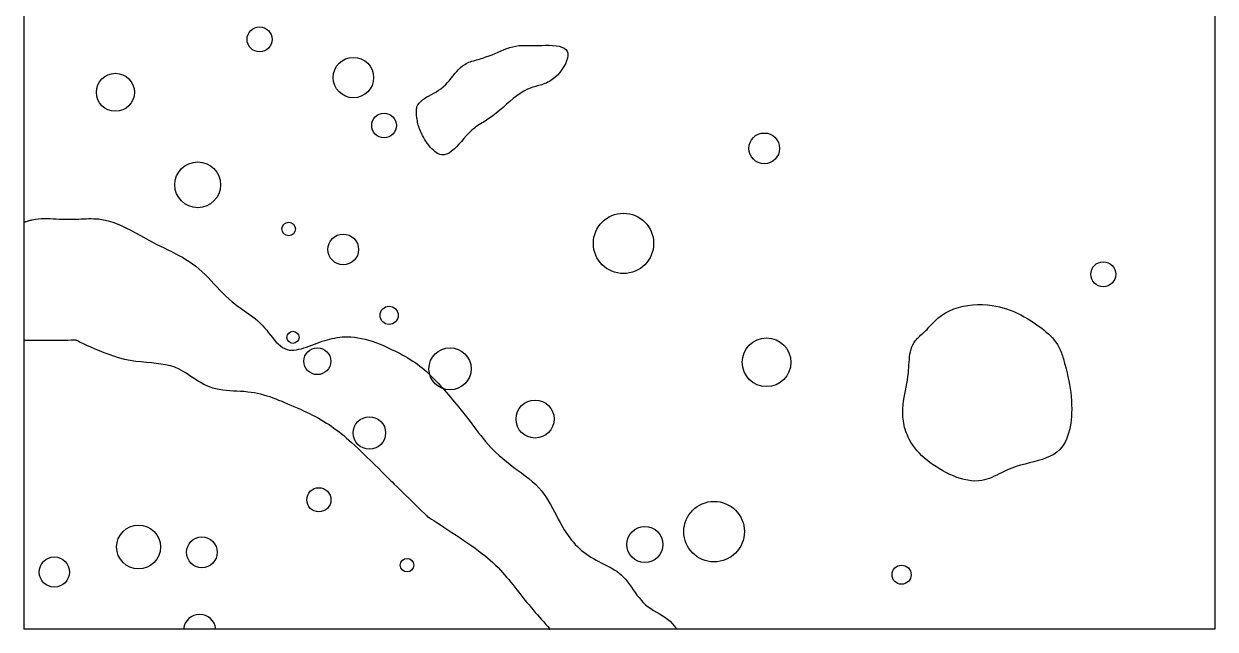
# Model space of a CAD drawing. Extents: x 6.07 to 7.05, y 9.51 to 10.54.
# Drawn here: x 6.066 to 7.049, y 9.514 to 10.014 of the extents above; entities that cross this region are included whole.
import ezdxf

# ---------------------------------------------------------------- set-up
doc = ezdxf.new("R2010")
doc.units = 0
doc.layers.add('LAYER1', color=7, linetype='CONTINUOUS')
doc.layers.add('LAYER12', color=5, linetype='CONTINUOUS')

msp = doc.modelspace()

# ---------------------------------------------------------------- linework, layer by layer
at = {"layer": 'LAYER1', "color": 7, "linetype": 'CONTINUOUS'}
for points in [[(6.3904, 9.9353), (6.3903, 9.9361), (6.3901, 9.937), (6.39, 9.9379), (6.3899, 9.9387), (6.3898, 9.9396), (6.3898, 9.9405), (6.3898, 9.9413), (6.3898, 9.9421), (6.3898, 9.943), (6.39, 9.9438), (6.3901, 9.9445), (6.3903, 9.9453), (6.3911, 9.947), (6.3921, 9.9485), (6.3934, 9.9499), (6.3949, 9.9512), (6.3966, 9.9524), (6.3984, 9.9536), (6.4003, 9.9546), (6.4023, 9.9557), (6.4043, 9.9568), (6.4063, 9.9579), (6.4082, 9.9591), (6.4101, 9.9604), (6.412, 9.962), (6.4138, 9.9637), (6.4155, 9.9655), (6.4171, 9.9673), (6.4186, 9.9692), (6.4201, 9.971), (6.4216, 9.9729), (6.4231, 9.9746), (6.4246, 9.9763), (6.4262, 9.9779), (6.4279, 9.9793), (6.4298, 9.9805), (6.4309, 9.9811), (6.432, 9.9817), (6.4332, 9.9822), (6.4344, 9.9826), (6.4356, 9.9831), (6.4369, 9.9834), (6.4381, 9.9838), (6.4394, 9.9842), (6.4407, 9.9845), (6.442, 9.9849), (6.4433, 9.9853), (6.4446, 9.9857), (6.4472, 9.9866), (6.4498, 9.9875), (6.4523, 9.9885), (6.4548, 9.9896), (6.4572, 9.9907), (6.4597, 9.9917), (6.4622, 9.9927), (6.4646, 9.9936), (6.467, 9.9944), (6.4695, 9.9951), (6.4719, 9.9956), (6.4744, 9.996), (6.4752, 9.996), (6.476, 9.9961), (6.4768, 9.9961), (6.4776, 9.9961), (6.4784, 9.9961), (6.4792, 9.9961), (6.48, 9.9961), (6.4808, 9.9961), (6.4817, 9.9961), (6.4826, 9.9961), (6.4835, 9.9961), (6.4844, 9.9961), (6.4872, 9.9961), (6.4902, 9.9962), (6.4933, 9.9962), (6.4964, 9.9963), (6.4994, 9.9963), (6.5023, 9.9961), (6.5051, 9.9959), (6.5076, 9.9955), (6.5098, 9.9948), (6.5117, 9.994), (6.5132, 9.9929), (6.5143, 9.9914), (6.5148, 9.9898), (6.5149, 9.9878), (6.5145, 9.9857), (6.5138, 9.9834), (6.5128, 9.981), (6.5115, 9.9786), (6.5099, 9.9762), (6.5082, 9.9739), (6.5062, 9.9717), (6.5041, 9.9697), (6.5019, 9.9679), (6.4996, 9.9664), (6.4984, 9.9657), (6.4971, 9.9651), (6.4959, 9.9646), (6.4946, 9.9641), (6.4934, 9.9637), (6.4921, 9.9633), (6.4909, 9.963), (6.4896, 9.9627), (6.4884, 9.9623), (6.4872, 9.962), (6.4859, 9.9616), (6.4847, 9.9612), (6.4816, 9.9599), (6.4785, 9.9584), (6.4755, 9.9565), (6.4726, 9.9544), (6.4697, 9.9522), (6.4669, 9.9499), (6.4642, 9.9475), (6.4614, 9.945), (6.4586, 9.9426), (6.4558, 9.9403), (6.453, 9.938), (6.4502, 9.936), (6.4489, 9.9352), (6.4477, 9.9344), (6.4465, 9.9336), (6.4452, 9.9328), (6.444, 9.9321), (6.4428, 9.9313), (6.4415, 9.9305), (6.4403, 9.9297), (6.439, 9.9288), (6.4378, 9.9279), (6.4366, 9.9269), (6.4353, 9.9258), (6.4332, 9.9238), (6.4311, 9.9216), (6.429, 9.9193), (6.427, 9.9169), (6.4249, 9.9146), (6.4229, 9.9124), (6.4209, 9.9104), (6.4189, 9.9087), (6.4168, 9.9072), (6.4148, 9.9062), (6.4127, 9.9057), (6.4107, 9.9057), (6.4093, 9.906), (6.4079, 9.9065), (6.4065, 9.9073), (6.4052, 9.9083), (6.4038, 9.9095), (6.4025, 9.9108), (6.4012, 9.9122), (6.4, 9.9138), (6.3988, 9.9154), (6.3976, 9.917), (6.3966, 9.9187), (6.3956, 9.9204), (6.3949, 9.9217), (6.3943, 9.9229), (6.3937, 9.9241), (6.3931, 9.9254), (6.3926, 9.9266), (6.3922, 9.9278), (6.3917, 9.9291), (6.3914, 9.9303), (6.3911, 9.9315), (6.3908, 9.9328), (6.3906, 9.934), (6.3904, 9.9353)], [(6.0657, 9.8501), (6.0662, 9.8503), (6.0668, 9.8504), (6.0674, 9.8506), (6.068, 9.8508), (6.0686, 9.851), (6.0692, 9.8512), (6.0698, 9.8514), (6.0704, 9.8515), (6.071, 9.8517), (6.0716, 9.8519), (6.0721, 9.852), (6.0727, 9.8521), (6.0752, 9.8526), (6.0776, 9.8529), (6.08, 9.8531), (6.0825, 9.8532), (6.085, 9.8532), (6.0875, 9.8531), (6.09, 9.853), (6.0925, 9.8529), (6.095, 9.8527), (6.0976, 9.8526), (6.1001, 9.8525), (6.1026, 9.8525), (6.1047, 9.8525), (6.1068, 9.8526), (6.1089, 9.8526), (6.111, 9.8527), (6.1131, 9.8529), (6.1152, 9.8529), (6.1173, 9.853), (6.1193, 9.8531), (6.1214, 9.8531), (6.1234, 9.853), (6.1255, 9.8529), (6.1275, 9.8528), (6.1314, 9.8521), (6.1353, 9.8512), (6.1391, 9.8501), (6.1429, 9.8487), (6.1466, 9.8471), (6.1504, 9.8453), (6.1541, 9.8434), (6.1578, 9.8414), (6.1614, 9.8394), (6.1651, 9.8374), (6.1688, 9.8353), (6.1725, 9.8333), (6.1756, 9.8318), (6.1786, 9.8303), (6.1817, 9.8288), (6.1847, 9.8273), (6.1877, 9.8258), (6.1907, 9.8243), (6.1937, 9.8227), (6.1966, 9.8211), (6.1994, 9.8194), (6.2022, 9.8177), (6.2049, 9.8158), (6.2076, 9.8138), (6.2103, 9.8116), (6.2129, 9.8092), (6.2154, 9.8068), (6.2179, 9.8043), (6.2203, 9.8017), (6.2227, 9.7991), (6.2252, 9.7965), (6.2276, 9.7939), (6.2301, 9.7914), (6.2326, 9.7889), (6.2351, 9.7865), (6.2378, 9.7843), (6.2398, 9.7826), (6.2419, 9.7811), (6.244, 9.7796), (6.2462, 9.7781), (6.2483, 9.7766), (6.2505, 9.7751), (6.2526, 9.7735), (6.2548, 9.7719), (6.2569, 9.7703), (6.2589, 9.7685), (6.2609, 9.7666), (6.2629, 9.7646), (6.2645, 9.7628), (6.2662, 9.7608), (6.2678, 9.7588), (6.2694, 9.7568), (6.2709, 9.7548), (6.2725, 9.7529), (6.2741, 9.7511), (6.2758, 9.7495), (6.2775, 9.748), (6.2792, 9.7467), (6.2811, 9.7457), (6.283, 9.7449), (6.2848, 9.7445), (6.2867, 9.7444), (6.2887, 9.7444), (6.2907, 9.7447), (6.2928, 9.7451), (6.2949, 9.7456), (6.297, 9.7462), (6.2992, 9.747), (6.3013, 9.7477), (6.3035, 9.7486), (6.3057, 9.7494), (6.3078, 9.7502), (6.31, 9.751), (6.3121, 9.7517), (6.3142, 9.7523), (6.3163, 9.753), (6.3183, 9.7535), (6.3204, 9.754), (6.3225, 9.7544), (6.3245, 9.7548), (6.3265, 9.7551), (6.3286, 9.7553), (6.3306, 9.7554), (6.3327, 9.7554), (6.3356, 9.7554), (6.3386, 9.7551), (6.3415, 9.7547), (6.3445, 9.7541), (6.3474, 9.7534), (6.3503, 9.7526), (6.3533, 9.7517), (6.3562, 9.7507), (6.3591, 9.7496), (6.362, 9.7484), (6.3648, 9.7472), (6.3676, 9.7459), (6.3699, 9.7448), (6.3721, 9.7438), (6.3743, 9.7427), (6.3764, 9.7416), (6.3786, 9.7404), (6.3807, 9.7392), (6.3828, 9.738), (6.3848, 9.7367), (6.3868, 9.7354), (6.3888, 9.7341), (6.3908, 9.7327), (6.3927, 9.7312), (6.3945, 9.7298), (6.3963, 9.7283), (6.3981, 9.7267), (6.3998, 9.7251), (6.4015, 9.7235), (6.4032, 9.7219), (6.4048, 9.7202), (6.4065, 9.7185), (6.4081, 9.7168), (6.4097, 9.715), (6.4113, 9.7133), (6.4128, 9.7115), (6.4146, 9.7095), (6.4163, 9.7075), (6.418, 9.7055), (6.4197, 9.7034), (6.4214, 9.7014), (6.4231, 9.6993), (6.4248, 9.6973), (6.4265, 9.6952), (6.4281, 9.6931), (6.4298, 9.6911), (6.4314, 9.689), (6.433, 9.6868), (6.435, 9.6843), (6.4369, 9.6817), (6.4389, 9.6791), (6.4409, 9.6765), (6.4429, 9.674), (6.4449, 9.6715), (6.447, 9.669), (6.4491, 9.6665), (6.4513, 9.6641), (6.4535, 9.6618), (6.4558, 9.6595), (6.4582, 9.6573), (6.4611, 9.6548), (6.4641, 9.6523), (6.4672, 9.65), (6.4703, 9.6476), (6.4734, 9.6453), (6.4766, 9.643), (6.4796, 9.6407), (6.4826, 9.6383), (6.4855, 9.6359), (6.4883, 9.6333), (6.4909, 9.6306), (6.4934, 9.6278), (6.4954, 9.6252), (6.4972, 9.6225), (6.499, 9.6197), (6.5006, 9.6168), (6.5022, 9.6138), (6.5038, 9.6109), (6.5054, 9.6079), (6.5069, 9.6048), (6.5085, 9.6019), (6.5101, 9.5989), (6.5119, 9.596), (6.5137, 9.5932), (6.515, 9.5912), (6.5164, 9.5893), (6.5179, 9.5875), (6.5195, 9.5857), (6.521, 9.5839), (6.5227, 9.5822), (6.5244, 9.5806), (6.5262, 9.579), (6.528, 9.5775), (6.5299, 9.5761), (6.5318, 9.5747), (6.5338, 9.5735), (6.5359, 9.5722), (6.5381, 9.571), (6.5403, 9.5699), (6.5425, 9.5688), (6.5447, 9.5677), (6.5468, 9.5666), (6.549, 9.5654), (6.5511, 9.5643), (6.5532, 9.563), (6.5552, 9.5617), (6.5571, 9.5603), (6.5589, 9.5588), (6.5607, 9.557), (6.5625, 9.5551), (6.5641, 9.553), (6.5657, 9.5509), (6.5673, 9.5487), (6.5688, 9.5465), (6.5704, 9.5443), (6.5719, 9.5421), (6.5736, 9.54), (6.5753, 9.5379), (6.5771, 9.536), (6.5791, 9.5341), (6.5812, 9.5324), (6.5834, 9.5309), (6.5857, 9.5294), (6.588, 9.528), (6.5904, 9.5266), (6.5927, 9.5251), (6.595, 9.5237), (6.5971, 9.5221), (6.5992, 9.5205), (6.6011, 9.5187), (6.6027, 9.5167), (6.6042, 9.5145), (6.6042, 9.5145), (6.6042, 9.5144), (6.6042, 9.5144), (6.6043, 9.5143), (6.6043, 9.5143), (6.6043, 9.5143), (6.6043, 9.5142), (6.6043, 9.5142), (6.6044, 9.5141), (6.6044, 9.5141), (6.6044, 9.514), (6.6044, 9.514)], [(6.8651, 9.7812), (6.8681, 9.7808), (6.8711, 9.7803), (6.8741, 9.7795), (6.8771, 9.7786), (6.8801, 9.7775), (6.883, 9.7763), (6.8859, 9.7749), (6.8888, 9.7735), (6.8917, 9.7719), (6.8945, 9.7702), (6.8973, 9.7685), (6.9001, 9.7667), (6.9021, 9.7653), (6.9041, 9.7639), (6.9061, 9.7625), (6.908, 9.761), (6.9098, 9.7594), (6.9116, 9.7579), (6.9133, 9.7562), (6.9149, 9.7545), (6.9164, 9.7527), (6.9178, 9.7509), (6.9191, 9.749), (6.9202, 9.747), (6.9208, 9.7458), (6.9213, 9.7447), (6.9219, 9.7435), (6.9223, 9.7422), (6.9228, 9.741), (6.9232, 9.7398), (6.9236, 9.7385), (6.924, 9.7372), (6.9243, 9.736), (6.9247, 9.7347), (6.925, 9.7334), (6.9254, 9.7321), (6.9262, 9.7289), (6.927, 9.7256), (6.9277, 9.7224), (6.9284, 9.7191), (6.929, 9.7159), (6.9295, 9.7126), (6.93, 9.7093), (6.9304, 9.706), (6.9306, 9.7027), (6.9308, 9.6993), (6.9309, 9.6958), (6.9308, 9.6923), (6.9306, 9.6896), (6.9304, 9.6868), (6.93, 9.684), (6.9296, 9.6812), (6.929, 9.6785), (6.9283, 9.6758), (6.9275, 9.6733), (6.9265, 9.6708), (6.9254, 9.6685), (6.9241, 9.6663), (6.9227, 9.6642), (6.9211, 9.6624), (6.9187, 9.6602), (6.916, 9.6583), (6.9131, 9.6567), (6.9099, 9.6554), (6.9066, 9.6542), (6.9031, 9.6532), (6.8996, 9.6522), (6.8959, 9.6513), (6.8923, 9.6503), (6.8886, 9.6494), (6.885, 9.6483), (6.8815, 9.647), (6.8793, 9.6461), (6.8772, 9.6452), (6.8751, 9.6442), (6.873, 9.6432), (6.871, 9.6422), (6.869, 9.6412), (6.8669, 9.6402), (6.8649, 9.6393), (6.8629, 9.6385), (6.8608, 9.6378), (6.8588, 9.6372), (6.8567, 9.6368), (6.8539, 9.6364), (6.851, 9.6363), (6.848, 9.6365), (6.8451, 9.6369), (6.8421, 9.6375), (6.8391, 9.6383), (6.8361, 9.6393), (6.8332, 9.6405), (6.8303, 9.6418), (6.8274, 9.6432), (6.8245, 9.6447), (6.8218, 9.6463), (6.8191, 9.648), (6.8166, 9.6497), (6.8141, 9.6514), (6.8117, 9.6532), (6.8094, 9.6551), (6.8072, 9.6571), (6.8051, 9.6592), (6.8031, 9.6614), (6.8013, 9.6636), (6.7996, 9.666), (6.798, 9.6684), (6.7966, 9.671), (6.7958, 9.6725), (6.7952, 9.6741), (6.7945, 9.6757), (6.7939, 9.6773), (6.7934, 9.679), (6.7929, 9.6806), (6.7925, 9.6823), (6.7922, 9.684), (6.7919, 9.6857), (6.7917, 9.6874), (6.7915, 9.6891), (6.7914, 9.6908), (6.7914, 9.6937), (6.7915, 9.6966), (6.7917, 9.6995), (6.7921, 9.7023), (6.7925, 9.7052), (6.7931, 9.7081), (6.7936, 9.7109), (6.7942, 9.7138), (6.7947, 9.7168), (6.7952, 9.7197), (6.7956, 9.7227), (6.796, 9.7257), (6.7962, 9.7279), (6.7963, 9.7301), (6.7965, 9.7324), (6.7966, 9.7346), (6.7968, 9.7368), (6.797, 9.7389), (6.7973, 9.7411), (6.7977, 9.7431), (6.7982, 9.7451), (6.7989, 9.7471), (6.7997, 9.7489), (6.8007, 9.7507), (6.8013, 9.7516), (6.802, 9.7525), (6.8028, 9.7533), (6.8036, 9.7542), (6.8044, 9.755), (6.8052, 9.7558), (6.8061, 9.7567), (6.807, 9.7575), (6.8079, 9.7583), (6.8088, 9.7591), (6.8097, 9.7599), (6.8105, 9.7607), (6.8114, 9.7616), (6.8122, 9.7624), (6.813, 9.7633), (6.8138, 9.7641), (6.8146, 9.765), (6.8154, 9.7658), (6.8162, 9.7667), (6.817, 9.7676), (6.8179, 9.7684), (6.8187, 9.7692), (6.8195, 9.77), (6.8204, 9.7708), (6.8234, 9.7731), (6.8266, 9.7752), (6.83, 9.777), (6.8336, 9.7785), (6.8374, 9.7797), (6.8412, 9.7807), (6.8452, 9.7814), (6.8492, 9.7819), (6.8532, 9.7821), (6.8572, 9.7821), (6.8612, 9.7818), (6.8651, 9.7812)], [(6.0657, 9.7526), (6.0709, 9.7526), (6.0762, 9.7526), (6.0812, 9.7526), (6.0861, 9.7526), (6.0907, 9.7526), (6.0949, 9.7526), (6.0987, 9.7527), (6.102, 9.7527), (6.1047, 9.7528), (6.1068, 9.7528), (6.1081, 9.7529), (6.1087, 9.753), (6.1087, 9.753), (6.1087, 9.753), (6.1087, 9.753), (6.1087, 9.753), (6.1087, 9.753), (6.1087, 9.753), (6.1087, 9.753), (6.1087, 9.753), (6.1087, 9.753), (6.1087, 9.753), (6.1087, 9.753), (6.1087, 9.753), (6.1092, 9.7526), (6.1105, 9.752), (6.1123, 9.751), (6.1147, 9.7499), (6.1175, 9.7485), (6.1207, 9.7471), (6.1242, 9.7456), (6.1279, 9.744), (6.1318, 9.7424), (6.1358, 9.741), (6.1398, 9.7396), (6.1437, 9.7384), (6.1488, 9.7371), (6.1536, 9.7362), (6.1582, 9.7354), (6.1627, 9.7349), (6.1669, 9.7345), (6.1711, 9.7341), (6.1751, 9.7337), (6.1789, 9.7332), (6.1827, 9.7326), (6.1864, 9.7317), (6.19, 9.7305), (6.1936, 9.729), (6.1956, 9.728), (6.1976, 9.7268), (6.1997, 9.7256), (6.2017, 9.7243), (6.2037, 9.7229), (6.2058, 9.7215), (6.2079, 9.7202), (6.21, 9.7188), (6.2121, 9.7176), (6.2142, 9.7164), (6.2164, 9.7153), (6.2186, 9.7144), (6.2214, 9.7134), (6.2242, 9.7127), (6.227, 9.7121), (6.2299, 9.7117), (6.2329, 9.7113), (6.2358, 9.7111), (6.2388, 9.7109), (6.2417, 9.7108), (6.2447, 9.7106), (6.2477, 9.7104), (6.2506, 9.7101), (6.2535, 9.7098), (6.2561, 9.7093), (6.2587, 9.7088), (6.2612, 9.7082), (6.2637, 9.7075), (6.2662, 9.7068), (6.2687, 9.706), (6.2712, 9.7051), (6.2737, 9.7042), (6.2761, 9.7032), (6.2786, 9.7022), (6.281, 9.7012), (6.2835, 9.7001), (6.2861, 9.699), (6.2887, 9.6979), (6.2914, 9.6967), (6.294, 9.6956), (6.2965, 9.6944), (6.2991, 9.6932), (6.3016, 9.692), (6.3041, 9.6907), (6.3065, 9.6895), (6.3089, 9.6882), (6.3113, 9.6869), (6.3135, 9.6855), (6.3156, 9.6842), (6.3177, 9.6829), (6.3197, 9.6816), (6.3217, 9.6801), (6.3237, 9.6787), (6.3257, 9.6771), (6.3277, 9.6755), (6.3298, 9.6738), (6.3319, 9.672), (6.3341, 9.6701), (6.3363, 9.6681), (6.3386, 9.6659), (6.3419, 9.6629), (6.3453, 9.6596), (6.3487, 9.6564), (6.3521, 9.6531), (6.3553, 9.6499), (6.3584, 9.6468), (6.3612, 9.644), (6.3637, 9.6415), (6.3658, 9.6395), (6.3674, 9.6378), (6.3684, 9.6368), (6.3688, 9.6364), (6.3688, 9.6364), (6.3688, 9.6364), (6.3688, 9.6364), (6.3688, 9.6364), (6.3688, 9.6364), (6.3688, 9.6364), (6.3688, 9.6364), (6.3688, 9.6364), (6.3688, 9.6364), (6.3688, 9.6364), (6.3688, 9.6364), (6.3688, 9.6364), (6.3697, 9.6356), (6.3714, 9.6338), (6.3739, 9.6314), (6.377, 9.6285), (6.3804, 9.6251), (6.384, 9.6216), (6.3876, 9.6181), (6.391, 9.6148), (6.394, 9.6118), (6.3965, 9.6094), (6.3982, 9.6077), (6.399, 9.6068), (6.3991, 9.6068), (6.3991, 9.6068), (6.3991, 9.6068), (6.3991, 9.6068), (6.3991, 9.6068), (6.3991, 9.6068), (6.399, 9.6068), (6.399, 9.6068), (6.399, 9.6068), (6.399, 9.6068), (6.399, 9.6068), (6.399, 9.6068), (6.3995, 9.6066), (6.4006, 9.6059), (6.4022, 9.6049), (6.4043, 9.6036), (6.4068, 9.602), (6.4096, 9.6002), (6.4126, 9.5982), (6.4159, 9.5961), (6.4192, 9.5939), (6.4226, 9.5917), (6.4259, 9.5894), (6.4291, 9.5872), (6.4324, 9.585), (6.4355, 9.5828), (6.4384, 9.5808), (6.4411, 9.5787), (6.4437, 9.5768), (6.4462, 9.5748), (6.4486, 9.5729), (6.4508, 9.571), (6.453, 9.569), (6.4551, 9.5669), (6.4572, 9.5649), (6.4593, 9.5627), (6.4609, 9.5608), (6.4626, 9.5589), (6.4643, 9.5569), (6.466, 9.5549), (6.4676, 9.5529), (6.4693, 9.5508), (6.471, 9.5487), (6.4727, 9.5465), (6.4744, 9.5444), (6.476, 9.5423), (6.4777, 9.5401), (6.4794, 9.538), (6.4811, 9.5359), (6.4828, 9.5339), (6.4845, 9.5318), (6.4863, 9.5298), (6.488, 9.5278), (6.4897, 9.5258), (6.4914, 9.5238), (6.4931, 9.5219), (6.4949, 9.5199), (6.4966, 9.5179), (6.4983, 9.516), (6.5001, 9.514)], [(6.5012, 9.514), (6.5011, 9.514), (6.501, 9.514), (6.5009, 9.514), (6.5008, 9.514), (6.5007, 9.514), (6.5006, 9.514), (6.5005, 9.514), (6.5004, 9.514), (6.5003, 9.514), (6.5002, 9.514), (6.5001, 9.514), (6.5001, 9.514), (6.4998, 9.514), (6.4996, 9.514), (6.4995, 9.514), (6.4994, 9.514), (6.4994, 9.514), (6.4994, 9.514), (6.4994, 9.514), (6.4995, 9.514), (6.4996, 9.514), (6.4998, 9.514), (6.4999, 9.514), (6.5001, 9.514)]]:
    msp.add_lwpolyline(points, dxfattribs=at)
for centre, radius in [((6.2603, 10.0011), 0.0103), ((6.3378, 9.9696), 0.0167), ((6.1413, 9.9574), 0.0157), ((6.3631, 9.93), 0.0102), ((6.677, 9.9111), 0.0127), ((6.2093, 9.881), 0.0189), ((6.5608, 9.8326), 0.0249), ((6.2844, 9.8445), 0.0056), ((6.3294, 9.8276), 0.0127), ((6.9569, 9.8071), 0.0103), ((6.3673, 9.7732), 0.0075), ((6.2879, 9.755), 0.005), ((6.6789, 9.7344), 0.0201), ((6.308, 9.7353), 0.0111), ((6.4176, 9.729), 0.0174), ((6.4878, 9.6875), 0.0157), ((6.351, 9.676), 0.0134), ((6.3093, 9.6208), 0.01), ((6.6356, 9.5945), 0.025), ((6.1604, 9.5818), 0.0181), ((6.2127, 9.5774), 0.0127), ((6.5785, 9.5839), 0.0149), ((6.0909, 9.5611), 0.0125), ((6.3821, 9.5668), 0.0056), ((6.7904, 9.5589), 0.0079)]:
    msp.add_circle(centre, radius, dxfattribs=at)
msp.add_arc((6.2109, 9.5127), 0.0134, 5.7869, 174.2131, dxfattribs=at)
at = {"layer": 'LAYER12', "color": 5, "linetype": 'CONTINUOUS'}
for points in [[(6.0657, 10.4315), (6.0657, 9.514)], [(7.0493, 9.514), (7.0493, 10.4315)], [(7.049, 9.5139), (6.0657, 9.5139)]]:
    msp.add_lwpolyline(points, dxfattribs=at)

doc.saveas('drawing.dxf')
